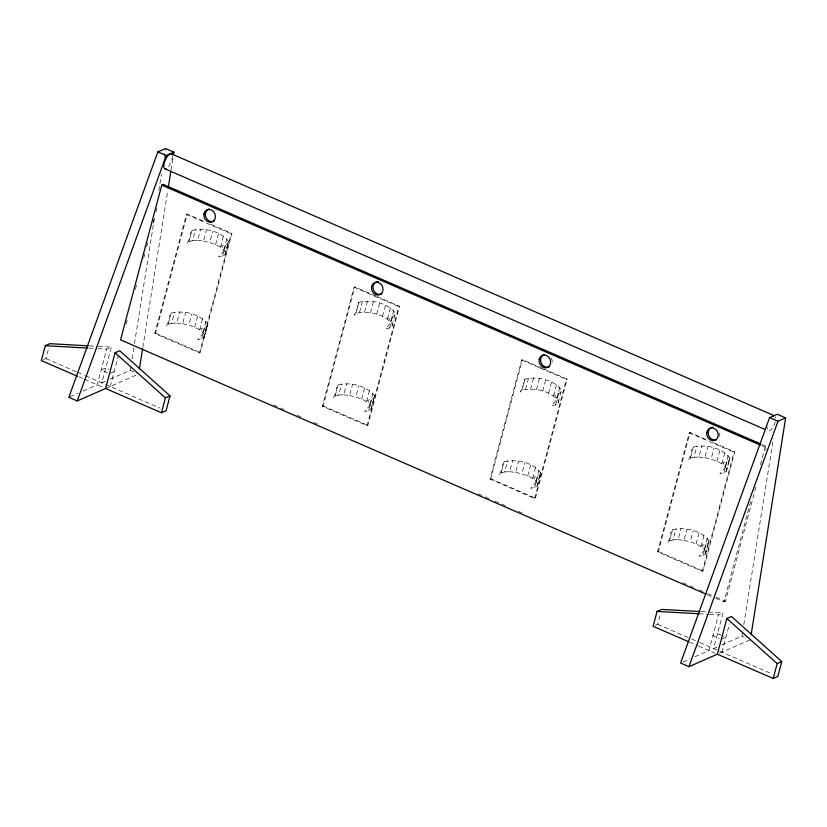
<?xml version="1.0" encoding="UTF-8"?>
<svg xmlns="http://www.w3.org/2000/svg" width="827" height="827" viewBox="0 0 827 827"><rect width="100%" height="100%" fill="white"/><g stroke="black" fill="none" stroke-linecap="round" stroke-linejoin="round"><path stroke-width="0.62" stroke-dasharray="4.13 3.1" d="M110.094 379.2L130.201 370.382L130.811 366.557M132.031 358.908L134.263 344.88M134.46 343.608L154.36 218.648M158.825 190.592L161.461 174.021M164.097 157.44L165.524 148.519M142.844 347.247L167.809 190.417M171.055 170.011L173.288 155.983M721.847 644.926L741.953 636.108L742.553 632.283M743.773 624.633L773.41 438.465M207.556 323.957L207.112 326.138L204.724 327.699L200.62 328.464L203.235 333.281L197.643 339.639L201.747 338.874L204.145 337.313L207.556 323.957C199.638 313.588 183.48 310.125 171.137 313.113L169.401 314.901L169.649 318.695L166.423 326.076L168.16 324.287L171.137 313.113M228.417 241.288L227.983 243.469L225.595 245.03L221.491 245.795L224.107 250.612L218.514 256.97L222.618 256.205L225.016 254.644L228.417 241.288C220.509 230.919 204.341 227.446 192.009 230.444L190.272 232.232L190.52 236.026L187.295 243.407L189.032 241.618L192.009 230.444M374.497 395.771L374.062 397.952L371.664 399.503L367.57 400.278L370.186 405.096L364.593 411.453L368.697 410.678L371.085 409.127L374.497 395.771C366.588 385.403 350.421 381.929 338.088 384.917L336.351 386.716L336.599 390.509L333.374 397.89L335.111 396.092L338.088 384.917M391.957 326.458L392.391 324.277C384.483 313.909 368.315 310.435 355.982 313.423L354.245 315.221L357.471 307.84L357.212 304.047L358.959 302.248C371.292 299.26 387.45 302.734 395.368 313.092L394.934 315.283L392.536 316.834L388.432 317.599L391.047 322.427L385.465 328.784L389.569 328.009L391.957 326.458L395.368 313.092M540.538 472.62L540.103 474.801L537.705 476.362L533.601 477.127L536.216 481.955L530.634 488.302L534.738 487.537L537.126 485.976L540.538 472.62C532.619 462.252 516.462 458.789 504.129 461.776L502.382 463.565L502.64 467.358L499.415 474.739L501.152 472.951L504.129 461.776M557.998 403.307L558.432 401.126C550.524 390.757 534.356 387.294 522.023 390.282L520.286 392.07L523.512 384.689L523.253 380.896L524.99 379.107C537.333 376.12 553.49 379.583 561.409 389.951L560.975 392.132L558.576 393.693L554.472 394.458L557.088 399.276L551.506 405.633L555.599 404.868L557.998 403.307L561.409 389.951M708.915 540.61L708.481 542.791L706.082 544.352L701.978 545.117L704.594 549.945L699.011 556.292L703.115 555.527L705.503 553.966L708.915 540.61C700.996 530.241 684.839 526.778 672.506 529.766L670.759 531.554L671.017 535.348L667.792 542.739L669.529 540.941L672.506 529.766M729.786 457.941L729.352 460.122L726.954 461.683L722.85 462.448L725.465 467.265L719.883 473.623L723.976 472.858L726.375 471.297L729.786 457.941C721.868 447.572 705.71 444.109 693.367 447.097L691.63 448.885L691.879 452.679L688.653 460.06L690.4 458.272L693.367 447.097M43.655 359.569L45.95 358.567L48.917 347.402M105.37 381.278L101.824 382.829L111.325 347.113L106.724 349.139L97.214 384.855L83.031 391.078M126.086 324.205L127.42 319.222M135.39 289.264L136.713 284.271M143.691 258.055L145.014 253.062M146.679 246.828L148.012 241.835M152.985 223.114L154.318 218.121M155.983 211.877L157.306 206.884M110.198 386.467L118.395 355.662M210.761 224.293L231.932 233.493L200.248 352.54L199.483 352.881L154.794 333.467L186.468 214.41L187.233 214.079L204.879 221.739M154.794 333.467L155.559 333.126L187.233 214.079M189.032 241.618L192.588 240.564L195.565 229.389M168.16 324.287L171.716 323.233L174.693 312.058M192.588 240.564L197.591 240.357L200.558 229.182M171.716 323.233L176.72 323.037L179.686 311.862M197.591 240.357L203.504 241.029L206.481 229.854M176.72 323.037L182.633 323.708L185.61 312.534M225.451 252.462C222.442 246.622 215.444 244.658 209.717 242.507L212.694 231.333M204.579 335.131C201.571 329.291 194.572 327.327 188.845 325.176L191.823 314.002M215.578 244.627L218.555 233.452M194.707 327.306L197.684 316.121M220.468 247.18L223.445 236.005M199.596 329.849L202.574 318.674M223.879 249.888L226.856 238.703M222.618 256.205L225.595 245.03M203.008 332.557L205.985 321.383M201.747 338.874L204.724 327.699M225.016 254.644L227.983 243.469M199.483 352.881L231.157 233.824L231.932 233.493M204.145 337.313L207.112 326.138M377.184 296.583L399.534 306.29L367.85 425.336L367.085 425.678L322.396 406.264L354.07 287.217L354.835 286.876L376.006 296.076M322.396 406.264L323.161 405.923L354.835 286.876M355.982 313.423L358.959 302.248M359.538 312.368L362.505 301.193M335.111 396.092L338.667 395.048L341.644 383.862M364.531 312.172L367.508 300.997M338.667 395.048L343.67 394.841L346.637 383.666M370.455 312.844L373.422 301.669M343.67 394.841L349.583 395.513L352.56 384.338M376.667 314.322L379.634 303.137M371.53 406.946C368.522 401.105 361.523 399.131 355.796 396.991L358.773 385.816M382.529 316.441L385.496 305.266M361.657 399.11L364.635 387.935M387.418 318.984L390.396 307.809M366.547 401.664L369.524 390.478M390.83 321.693L393.797 310.518M389.569 328.009L392.536 316.834M369.958 404.362L372.925 393.187M368.697 410.678L371.664 399.503M371.085 409.127L374.062 397.952M367.085 425.678L398.759 306.631L399.534 306.29M543.608 368.873L567.136 379.086L535.451 498.143L534.687 498.474L489.998 479.06L521.672 360.014L522.437 359.673L542.429 368.366M489.998 479.06L490.762 478.73L522.437 359.673M522.023 390.282L524.99 379.107M525.579 389.228L528.546 378.053M501.152 472.951L504.708 471.897L507.675 460.722M530.572 389.021L533.549 377.846M504.708 471.897L509.701 471.7L512.678 460.525M536.485 389.693L539.462 378.518M509.701 471.7L515.624 472.372L518.591 461.197M542.708 391.171L545.675 379.996M537.56 483.795C534.562 477.954 527.564 475.99 521.837 473.84L524.804 462.665M548.57 393.29L551.537 382.115M527.698 475.97L530.665 464.795M553.459 395.844L556.426 384.669M532.588 478.513L535.565 467.338M556.86 398.552L559.838 387.367M555.599 404.868L558.576 393.693M535.999 481.221L538.966 470.046M534.738 487.537L537.705 476.362M537.126 485.976L540.103 474.801M534.687 498.474L566.361 379.428L567.136 379.086M713.567 442.693L734.738 451.893L703.053 570.94L702.288 571.281L657.599 551.867L689.273 432.81L690.038 432.48L706.506 439.633M657.599 551.867L658.364 551.526L690.038 432.48M690.4 458.272L693.956 457.217L696.923 446.042M669.529 540.941L673.085 539.886L676.052 528.711M693.956 457.217L698.949 457.011L701.927 445.836M673.085 539.886L678.078 539.69L681.055 528.515M655.397 625.295L657.703 624.292L660.67 613.127M698.949 457.011L704.862 457.682L707.84 446.508M678.078 539.69L684.001 540.362L686.968 529.187M726.809 469.116C723.811 463.275 716.813 461.311 711.086 459.161L714.052 447.986M705.938 551.785C702.94 545.944 695.941 543.98 690.214 541.83L693.181 530.655M716.937 461.28L719.914 450.105M696.076 543.959L699.042 532.784M721.837 463.833L724.803 452.658M700.965 546.502L703.932 535.327M725.238 466.542L728.215 455.367M723.976 472.858L726.954 461.683M704.377 549.211L707.343 538.036M703.115 555.527L706.082 544.352M726.375 471.297L729.352 460.122M705.503 553.966L708.481 542.791M702.288 571.281L733.973 452.224L734.738 451.893M717.112 647.003L713.567 648.554L723.077 612.838L718.467 614.854L708.966 650.57L694.773 656.793M715.655 598.345L723.935 601.942L750.844 500.842M760.468 464.65L765.12 447.18L766.65 446.508L765.657 450.25M723.935 601.942L725.475 601.27L756.023 486.441M721.95 652.193L729.497 623.837M114.157 371.592L109.557 373.608L101.173 369.969L105.784 367.953L108.926 369.318M70.016 396.784L78.296 393.145M105.598 388.494L138.585 374.021M721.309 639.333L725.91 637.317L721.723 635.498M682.957 661.982L690.049 658.871M719.645 653.206L750.327 639.747M89.574 345.903L97.245 346.327M98.527 346.399L111.325 347.113M88.809 348.136L96.49 348.56M97.762 348.632L106.724 349.139M701.327 611.618L723.077 612.838M699.28 613.789L708.232 614.285M709.514 614.358L718.467 614.854M203.504 241.029L209.717 242.507M182.633 323.708L188.845 325.176M704.862 457.682L711.086 459.161M349.583 395.513L355.796 396.991M515.624 472.372L521.837 473.84M684.001 540.362L690.214 541.83M761.925 444.45L766.65 446.508M761.574 445.639L765.12 447.18M186.468 214.41L231.157 233.824M354.07 287.217L372.884 295.384M374.062 295.901L398.759 306.631M521.672 360.014L539.318 367.674M540.486 368.191L566.361 379.428M689.273 432.81L733.973 452.224M155.559 333.126L200.248 352.54M323.161 405.923L367.85 425.336M490.762 478.73L535.451 498.143M658.364 551.526L703.053 570.94M273.541 404.961L279.454 407.535M280.632 408.052L284.188 409.592M297.203 415.247L300.749 416.787M313.764 422.442L317.31 423.982M478.213 493.864L484.126 496.438M485.304 496.955L488.86 498.495M494.773 501.059L500.686 503.633M501.875 504.15L505.421 505.69M518.436 511.344L521.982 512.885M682.885 582.766L688.798 585.34M689.976 585.857L693.533 587.397M699.446 589.961L702.991 591.501M707.726 593.559L714.828 596.649M716.006 597.156L725.475 601.27M707.374 594.747L714.476 597.828M130.201 370.382L137.53 373.566M741.953 636.108L744.042 637.017M720.668 635.043L717.526 633.668L712.926 635.694L719.211 638.423M45.95 358.567L76.322 371.757M77.49 372.264L84.499 375.313M85.667 375.82L104.357 383.935M105.525 384.441L160.252 408.207M657.703 624.292L690.411 638.496M691.579 639.002L698.588 642.041M699.756 642.558L771.994 673.933M78.73 376.823L83.403 378.849M84.571 379.355L103.499 387.584M689.315 642.031L697.492 645.587M698.66 646.094L715.252 653.299M775.571 416.911A8.208 3.07 -66.5 0 1 775.767 418.193M775.292 421.687A8.208 3.07 -66.5 0 1 769.989 430.526A8.208 3.07 -66.5 0 1 767.239 426.918M172.398 156.107A8.208 3.07 -66.5 0 1 167.168 168.036M551.299 357.967A6.564 5.644 66.3 0 1 552.064 362.877M719.707 433.131A6.564 5.644 66.3 0 1 719.469 436.398"/><path stroke-width="1.24" d="M139.391 368.925L142.637 348.518M168.212 187.863L170.858 171.282M173.494 154.711L173.897 152.158L165.524 148.519L157.854 151.889L68.837 397.301L77.221 400.94L105.598 388.494L161.461 412.756L166.072 410.74L170.031 395.854L119.698 350.751L115.098 352.778L105.598 388.494M751.143 634.64L785.65 417.883L777.266 414.244L769.596 417.604L680.59 663.027L688.963 666.665L717.35 654.209L773.214 678.481L777.814 676.465L781.773 661.579L731.45 616.477L726.85 618.503L717.35 654.209M88.293 345.831L49.909 343.681L45.309 345.707L41.35 360.582L77.562 376.316M760.737 443.934L163.281 184.421L161.751 185.093L120.566 339.856L706.196 594.231M161.461 412.756L165.421 397.88L170.031 395.854M700.045 611.556L661.662 609.406L657.062 611.422L653.103 626.308L688.147 641.525M773.214 678.481L777.173 663.595L781.773 661.579M77.221 400.94L166.227 155.528L173.897 152.158M688.963 666.665L777.98 421.243L785.65 417.883M45.309 345.707L87.528 348.064M657.062 611.422L699.28 613.789M170.993 153.657L774.361 415.743A8.208 3.07 -66.5 0 0 772.377 416.612M157.854 151.889L166.227 155.528M769.596 417.604L777.98 421.243M165.183 168.904L764.996 429.451M161.751 185.093L760.385 445.122M726.85 618.503L777.173 663.595M115.098 352.778L165.421 397.88M166.103 168.718A8.208 3.07 -66.5 0 1 165.297 159.993A8.208 3.07 -66.5 0 1 172.202 154.835M381.971 293.73A6.564 5.644 66.3 0 1 373.277 289.305A6.564 5.644 66.3 0 1 378.477 281.573M214.451 220.871A6.564 5.644 66.3 0 1 205.995 217.418A6.564 5.644 66.3 0 1 209.283 208.921M549.51 366.568A6.564 5.644 66.3 0 1 541.127 362.846A6.564 5.644 66.3 0 1 544.652 354.483M716.492 439.664A6.564 5.644 66.3 0 1 708.47 434.878A6.564 5.644 66.3 0 1 712.946 427.177M203.949 213.966A6.564 5.644 66.3 0 0 211.557 222.132A6.564 5.644 66.3 0 0 213.449 211.495A6.564 5.644 66.3 0 0 203.949 213.966M371.571 286.649A6.564 5.644 66.3 0 0 379.066 294.96A6.564 5.644 66.3 0 0 381.133 284.385A6.564 5.644 66.3 0 0 371.571 286.649M539.194 359.383A6.564 5.644 66.3 0 0 546.606 367.767A6.564 5.644 66.3 0 0 548.787 357.233A6.564 5.644 66.3 0 0 539.194 359.383M706.672 433.048A6.564 5.644 66.3 0 0 714.952 440.336A6.564 5.644 66.3 0 0 715.758 429.409A6.564 5.644 66.3 0 0 706.672 433.048"/></g></svg>
